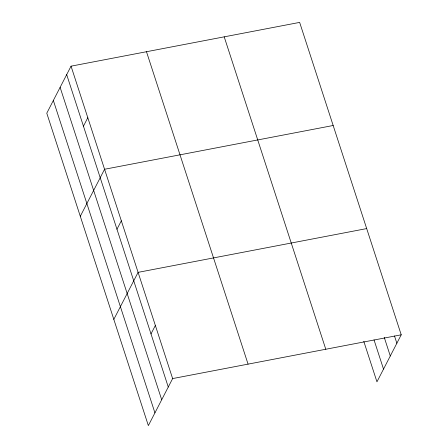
<?xml version="1.0" encoding="UTF-8"?>
<svg xmlns="http://www.w3.org/2000/svg" width="448" height="448" viewBox="0 0 448 448"><rect width="100%" height="100%" fill="white"/><g stroke="black" fill="none" stroke-linecap="round" stroke-linejoin="round"><path stroke-width="0.67" d="M71.047 66.17L46.777 113.193L148.355 425.6L172.631 378.577L71.047 66.17L299.645 22.4L401.223 334.807L376.953 381.83L363.787 341.337M83.446 126.168L87.808 117.718M80.298 216.289L104.569 169.266L333.166 125.496M116.967 229.258L121.33 220.808M113.82 319.385L138.09 272.356L366.688 228.586M150.998 333.917L155.361 325.466M172.631 378.577L401.223 334.807M394.486 335.95L396.861 343.252M384.25 337.394L390.292 355.986M374.024 339.892L383.522 369.102M224.207 36.842L325.786 349.25M146.485 51.727L248.063 364.129M66.685 74.62L168.269 387.022M60.116 87.349L161.7 399.756M53.346 100.464L154.93 412.871"/></g></svg>
